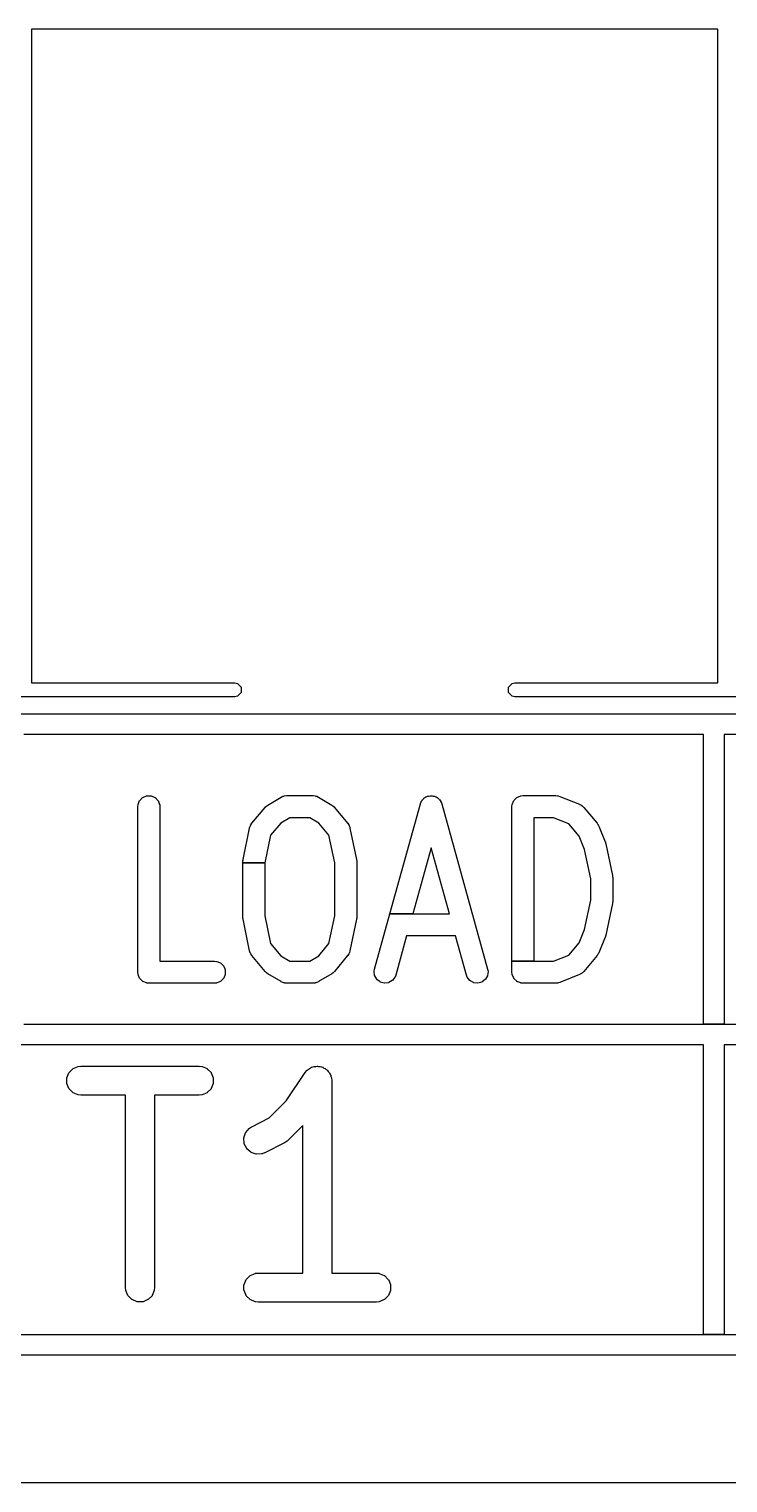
# Model space of a CAD drawing. Header units: millimetres. Extents: x 0 to 98, y 0 to 67.8.
# Drawn here: x 6.69 to 11.76, y 0 to 10.54 of the extents above; entities that cross this region are included whole.
import ezdxf

# ---------------------------------------------------------------- set-up
doc = ezdxf.new("R2010")
doc.units = ezdxf.units.MM
doc.layers.add('Edge.Cuts', color=254, linetype='CONTINUOUS', true_color=0xd0d2cd)

msp = doc.modelspace()

# ---------------------------------------------------------------- linework, layer by layer
at = {"layer": 'Edge.Cuts', "linetype": 'CONTINUOUS'}
for p, q in [((11.69, 10.54), (6.71, 10.54)), ((6.71, 10.54), (6.71, 5.8)), ((11.69, 5.8), (11.69, 10.54)), ((6.71, 5.8), (8.184, 5.8)), ((8.184, 5.8), (8.203134, 5.796194)), ((10.196866, 5.796194), (10.216, 5.8)), ((10.216, 5.8), (11.69, 5.8)), ((8.184, 5.7), (5.136, 5.7)), ((8.203134, 5.703806), (8.184, 5.7)), ((8.203134, 5.796194), (8.230194, 5.769134)), ((8.230194, 5.730866), (8.203134, 5.703806)), ((8.230194, 5.769134), (8.230194, 5.730866)), ((10.169806, 5.769134), (10.196866, 5.796194)), ((10.169806, 5.730866), (10.169806, 5.769134)), ((10.196866, 5.703806), (10.169806, 5.730866)), ((10.216, 5.7), (10.196866, 5.703806)), ((13.264, 5.7), (10.216, 5.7)), ((1.5, 5.575), (21.82, 5.575)), ((11.585, 5.425), (6.655, 5.425)), ((11.585, 3.325), (11.585, 5.425)), ((16.665, 5.425), (11.735, 5.425)), ((11.735, 5.425), (11.735, 3.325)), ((7.495056, 4.947862), (7.515748, 4.968554)), ((7.515748, 4.968554), (7.517371, 4.969637)), ((7.517371, 4.969637), (7.544407, 4.980836)), ((7.544407, 4.980836), (7.54632, 4.981217)), ((7.54632, 4.981217), (7.575584, 4.981217)), ((7.575584, 4.981217), (7.577497, 4.980836)), ((7.577497, 4.980836), (7.604533, 4.969637)), ((7.604533, 4.969637), (7.606156, 4.968554)), ((7.606156, 4.968554), (7.626848, 4.947862)), ((8.424555, 4.914114), (8.519793, 4.971257)), ((8.519793, 4.971257), (8.520225, 4.971489)), ((8.520225, 4.971489), (8.533513, 4.977782)), ((8.533513, 4.977782), (8.534917, 4.978209)), ((8.534917, 4.978209), (8.539824, 4.97894)), ((8.539824, 4.97894), (8.544407, 4.980837)), ((8.544407, 4.980837), (8.54583, 4.981193)), ((8.54583, 4.981193), (8.560462, 4.982634)), ((8.560462, 4.982634), (8.560952, 4.982658)), ((8.560952, 4.982658), (8.751428, 4.982658)), ((8.751428, 4.982658), (8.751918, 4.982634)), ((8.751918, 4.982634), (8.76655, 4.981193)), ((8.76655, 4.981193), (8.767973, 4.980837)), ((8.767973, 4.980837), (8.772561, 4.978937)), ((8.772561, 4.978937), (8.777463, 4.978207)), ((8.777463, 4.978207), (8.778867, 4.977781)), ((8.778867, 4.977781), (8.792155, 4.971489)), ((8.792155, 4.971489), (8.792587, 4.971257)), ((8.792587, 4.971257), (8.887826, 4.914114)), ((9.543067, 4.946425), (9.54738, 4.954052)), ((9.54738, 4.954052), (9.548653, 4.95553)), ((9.548653, 4.95553), (9.552606, 4.958623)), ((9.552606, 4.958623), (9.555699, 4.962576)), ((9.555699, 4.962576), (9.557177, 4.963849)), ((9.557177, 4.963849), (9.564804, 4.968162)), ((9.564804, 4.968162), (9.571705, 4.973556)), ((9.571705, 4.973556), (9.573446, 4.974434)), ((9.573446, 4.974434), (9.578281, 4.975778)), ((9.578281, 4.975778), (9.582653, 4.978248)), ((9.582653, 4.978248), (9.584505, 4.978858)), ((9.584505, 4.978858), (9.593199, 4.979923)), ((9.593199, 4.979923), (9.601644, 4.982268)), ((9.601644, 4.982268), (9.603589, 4.982413)), ((9.603589, 4.982413), (9.608571, 4.981804)), ((9.608571, 4.981804), (9.613553, 4.982413)), ((9.613553, 4.982413), (9.615498, 4.982268)), ((9.615498, 4.982268), (9.623941, 4.979923)), ((9.623941, 4.979923), (9.632637, 4.978858)), ((9.632637, 4.978858), (9.634489, 4.978248)), ((9.634489, 4.978248), (9.638859, 4.975778)), ((9.638859, 4.975778), (9.643696, 4.974434)), ((9.643696, 4.974434), (9.645437, 4.973556)), ((9.645437, 4.973556), (9.652338, 4.96816)), ((9.652338, 4.96816), (9.659964, 4.963849)), ((9.659964, 4.963849), (9.661443, 4.962576)), ((9.661443, 4.962576), (9.664534, 4.958623)), ((9.664534, 4.958623), (9.668489, 4.95553)), ((9.668489, 4.95553), (9.669762, 4.954051)), ((9.669762, 4.954051), (9.674071, 4.946427)), ((10.209342, 4.947862), (10.230034, 4.968554)), ((10.230034, 4.968554), (10.231657, 4.969637)), ((10.231657, 4.969637), (10.258693, 4.980836)), ((10.258693, 4.980836), (10.260116, 4.981193)), ((10.260116, 4.981193), (10.274748, 4.982634)), ((10.274748, 4.982634), (10.275238, 4.982658)), ((10.275238, 4.982658), (10.513333, 4.982658)), ((10.513333, 4.982658), (10.513823, 4.982634)), ((10.513823, 4.982634), (10.526515, 4.981385)), ((10.526515, 4.981385), (10.527008, 4.98139)), ((10.527008, 4.98139), (10.52845, 4.981194)), ((10.52845, 4.981194), (10.528455, 4.981193)), ((10.528455, 4.981193), (10.528456, 4.981193)), ((10.528456, 4.981193), (10.528461, 4.981192)), ((10.528461, 4.981192), (10.528473, 4.981189)), ((10.528473, 4.981189), (10.529875, 4.980838)), ((10.529875, 4.980838), (10.530327, 4.980651)), ((10.530327, 4.980651), (10.54258, 4.977096)), ((10.54258, 4.977096), (10.543044, 4.976936)), ((10.543044, 4.976936), (10.685902, 4.919793)), ((7.480952, 4.902658), (7.480976, 4.903148)), ((7.480952, 3.702658), (7.480952, 4.902658)), ((7.480976, 4.903148), (7.482417, 4.91778)), ((7.482417, 4.91778), (7.482774, 4.919203)), ((7.482774, 4.919203), (7.493973, 4.946239)), ((7.493973, 4.946239), (7.495056, 4.947862)), ((7.626848, 4.947862), (7.627931, 4.946239)), ((7.627931, 4.946239), (7.63913, 4.919203)), ((7.63913, 4.919203), (7.639487, 4.91778)), ((7.639487, 4.91778), (7.640928, 4.903148)), ((7.640928, 4.903148), (7.640952, 4.902658)), ((7.640952, 4.902658), (7.640952, 3.782658)), ((8.309018, 4.782444), (8.404256, 4.89673)), ((8.404256, 4.89673), (8.404588, 4.897091)), ((8.404588, 4.897091), (8.410389, 4.902806)), ((8.410389, 4.902806), (8.411304, 4.90404)), ((8.411304, 4.90404), (8.412339, 4.905077)), ((8.412339, 4.905077), (8.413789, 4.906155)), ((8.413789, 4.906155), (8.415065, 4.90741)), ((8.415065, 4.90741), (8.416247, 4.908274)), ((8.416247, 4.908274), (8.417609, 4.90899)), ((8.417609, 4.90899), (8.424147, 4.913842)), ((8.424147, 4.913842), (8.424555, 4.914114)), ((8.887826, 4.914114), (8.888234, 4.913842)), ((8.888234, 4.913842), (8.89477, 4.908989)), ((8.89477, 4.908989), (8.896133, 4.908274)), ((8.896133, 4.908274), (8.897318, 4.907409)), ((8.897318, 4.907409), (8.898599, 4.906147)), ((8.898599, 4.906147), (8.90004, 4.905077)), ((8.90004, 4.905077), (8.901076, 4.90404)), ((8.901076, 4.90404), (8.901988, 4.902809)), ((8.901988, 4.902809), (8.907792, 4.897091)), ((8.907792, 4.897091), (8.908124, 4.89673)), ((8.908124, 4.89673), (9.003362, 4.782444)), ((9.309669, 4.125515), (9.531489, 4.924069)), ((9.531489, 4.924069), (9.531644, 4.924534)), ((9.531644, 4.924534), (9.532315, 4.92627)), ((9.532315, 4.92627), (9.532371, 4.926725)), ((9.532371, 4.926725), (9.532981, 4.928576)), ((9.532981, 4.928576), (9.533697, 4.929845)), ((9.533697, 4.929845), (9.536949, 4.938248)), ((9.536949, 4.938248), (9.537673, 4.939524)), ((9.537673, 4.939524), (9.543067, 4.946425)), ((9.674071, 4.946427), (9.679469, 4.939524)), ((9.679469, 4.939524), (9.680193, 4.938248)), ((9.680193, 4.938248), (9.683442, 4.929847)), ((9.683442, 4.929847), (9.68416, 4.928578)), ((9.68416, 4.928578), (9.684771, 4.92672)), ((9.684771, 4.92672), (9.684825, 4.926274)), ((9.684825, 4.926274), (9.685498, 4.924536)), ((9.685498, 4.924536), (9.685653, 4.924069)), ((9.685653, 4.924069), (10.018986, 3.724069)), ((10.195238, 4.902658), (10.195262, 4.903148)), ((10.195238, 3.782658), (10.195238, 4.902658)), ((10.195262, 4.903148), (10.196703, 4.91778)), ((10.196703, 4.91778), (10.19706, 4.919203)), ((10.19706, 4.919203), (10.208259, 4.946239)), ((10.208259, 4.946239), (10.209342, 4.947862)), ((10.685902, 4.919793), (10.686348, 4.919589)), ((10.686348, 4.919589), (10.699398, 4.912816)), ((10.699398, 4.912816), (10.700587, 4.911956)), ((10.700587, 4.911956), (10.702849, 4.909748)), ((10.702849, 4.909748), (10.705657, 4.908274)), ((10.705657, 4.908274), (10.706842, 4.907409)), ((10.706842, 4.907409), (10.717316, 4.897091)), ((10.717316, 4.897091), (10.717648, 4.89673)), ((10.717648, 4.89673), (10.812886, 4.782444)), ((8.244538, 4.518975), (8.292158, 4.747546)), ((8.292158, 4.747546), (8.292282, 4.748021)), ((8.292282, 4.748021), (8.296677, 4.762051)), ((8.296677, 4.762051), (8.297315, 4.76337)), ((8.297315, 4.76337), (8.298957, 4.765782)), ((8.298957, 4.765782), (8.299826, 4.768568)), ((8.299826, 4.768568), (8.300463, 4.769889)), ((8.300463, 4.769889), (8.308723, 4.782052)), ((8.308723, 4.782052), (8.309018, 4.782444)), ((8.518496, 4.783891), (8.44472, 4.69536)), ((8.583111, 4.822658), (8.518496, 4.783891)), ((8.72927, 4.822658), (8.583111, 4.822658)), ((8.793882, 4.783892), (8.72927, 4.822658)), ((8.867658, 4.69536), (8.793882, 4.783892)), ((9.003362, 4.782444), (9.003657, 4.782052)), ((9.003657, 4.782052), (9.011917, 4.769888)), ((9.011917, 4.769888), (9.012555, 4.768566)), ((9.012555, 4.768566), (9.013422, 4.765782)), ((9.013422, 4.765782), (9.015065, 4.763371)), ((9.015065, 4.763371), (9.015704, 4.762051)), ((9.015704, 4.762051), (9.020099, 4.748021)), ((9.020099, 4.748021), (9.020223, 4.747546)), ((9.020223, 4.747546), (9.067842, 4.518974)), ((10.497927, 4.822658), (10.355238, 4.822658)), ((10.355238, 4.822658), (10.355238, 3.782658)), ((10.607686, 4.778754), (10.497927, 4.822658)), ((10.682232, 4.6893), (10.607686, 4.778754)), ((10.812886, 4.782444), (10.813182, 4.782052)), ((10.813182, 4.782052), (10.816226, 4.777569)), ((10.816226, 4.777569), (10.817229, 4.77657)), ((10.817229, 4.77657), (10.818106, 4.775393)), ((10.818106, 4.775393), (10.819632, 4.772552)), ((10.819632, 4.772552), (10.821441, 4.769888)), ((10.821441, 4.769888), (10.822079, 4.768566)), ((10.822079, 4.768566), (10.8225, 4.767213)), ((10.8225, 4.767213), (10.825064, 4.762441)), ((10.825064, 4.762441), (10.825274, 4.761998)), ((10.825274, 4.761998), (10.872893, 4.647712)), ((8.44472, 4.69536), (8.402857, 4.494411)), ((8.909523, 4.494415), (8.867658, 4.69536)), ((10.722276, 4.593193), (10.682232, 4.6893)), ((10.872893, 4.647712), (10.87306, 4.64725)), ((10.87306, 4.64725), (10.875107, 4.640551)), ((10.875107, 4.640551), (10.877242, 4.633735)), ((9.608571, 4.603753), (9.475728, 4.125515)), ((9.741414, 4.125515), (9.608571, 4.603753)), ((10.766666, 4.380129), (10.722276, 4.593193)), ((10.877242, 4.633735), (10.877366, 4.63326)), ((10.877366, 4.63326), (10.924985, 4.404688)), ((8.242857, 4.502658), (8.24288, 4.503137)), ((8.242857, 4.494411), (8.242857, 4.502658)), ((8.242857, 4.102658), (8.242857, 4.494411)), ((8.242857, 4.494411), (8.402857, 4.494411)), ((8.402857, 4.494411), (8.242857, 4.494411)), ((8.24288, 4.503137), (8.242906, 4.503412)), ((8.242889, 4.50387), (8.243636, 4.510822)), ((8.242906, 4.503412), (8.242889, 4.50387)), ((8.243636, 4.510822), (8.244322, 4.517781)), ((8.244322, 4.517781), (8.244433, 4.518229)), ((8.244433, 4.518229), (8.244463, 4.518498)), ((8.244463, 4.518498), (8.244538, 4.518975)), ((8.402857, 4.494411), (8.402857, 4.110907)), ((8.909523, 4.110903), (8.909523, 4.494415)), ((9.067842, 4.518974), (9.067918, 4.518488)), ((9.067918, 4.518488), (9.067946, 4.518228)), ((9.067946, 4.518228), (9.068058, 4.517779)), ((9.068058, 4.517779), (9.068738, 4.510862)), ((9.068738, 4.510862), (9.069491, 4.503872)), ((9.069491, 4.503872), (9.069472, 4.503416)), ((9.069472, 4.503416), (9.069499, 4.503148)), ((9.069499, 4.503148), (9.069523, 4.502658)), ((9.069523, 4.502658), (9.069523, 4.102658)), ((10.766666, 4.225188), (10.766666, 4.380129)), ((10.924985, 4.404688), (10.925061, 4.404202)), ((10.925061, 4.404202), (10.925089, 4.403942)), ((10.925089, 4.403942), (10.925201, 4.403493)), ((10.925201, 4.403493), (10.925881, 4.396576)), ((10.925881, 4.396576), (10.926634, 4.389586)), ((10.926634, 4.389586), (10.926615, 4.38913)), ((10.926615, 4.38913), (10.926642, 4.388862)), ((10.926642, 4.388862), (10.926666, 4.388372)), ((10.926666, 4.388372), (10.926666, 4.216943)), ((10.722276, 4.012124), (10.766666, 4.225188)), ((10.926642, 4.216452), (10.926615, 4.216188)), ((10.926615, 4.216188), (10.926634, 4.215729)), ((10.926666, 4.216943), (10.926642, 4.216452)), ((8.402857, 4.110907), (8.44472, 3.909957)), ((8.867658, 3.909957), (8.909523, 4.110903)), ((9.198156, 3.724069), (9.309669, 4.125515)), ((9.309669, 4.125515), (9.475728, 4.125515)), ((9.475728, 4.125515), (9.309669, 4.125515)), ((9.475728, 4.125515), (9.741414, 4.125515)), ((10.924985, 4.200627), (10.877366, 3.972055)), ((10.925062, 4.201114), (10.924985, 4.200627)), ((10.92509, 4.201384), (10.925062, 4.201114)), ((10.925201, 4.201822), (10.92509, 4.201384)), ((10.925881, 4.20874), (10.925201, 4.201822)), ((10.926634, 4.215729), (10.925881, 4.20874)), ((8.24288, 4.102178), (8.242857, 4.102658)), ((8.242906, 4.101906), (8.24288, 4.102178)), ((8.242889, 4.101445), (8.242906, 4.101906)), ((8.243636, 4.094497), (8.242889, 4.101445)), ((8.243636, 4.094496), (8.243636, 4.094497)), ((8.244322, 4.087536), (8.243636, 4.094496)), ((8.244431, 4.087096), (8.244322, 4.087536)), ((8.244462, 4.08682), (8.244431, 4.087096)), ((8.244538, 4.086341), (8.244462, 4.08682)), ((8.292158, 3.857769), (8.244538, 4.086341)), ((9.067842, 4.086342), (9.020223, 3.857769)), ((9.067919, 4.086829), (9.067842, 4.086342)), ((9.067947, 4.087099), (9.067919, 4.086829)), ((9.068058, 4.087537), (9.067947, 4.087099)), ((9.068738, 4.094455), (9.068058, 4.087537)), ((9.069491, 4.101444), (9.068738, 4.094455)), ((9.069499, 4.102167), (9.069472, 4.101903)), ((9.069472, 4.101903), (9.069491, 4.101444)), ((9.069523, 4.102658), (9.069499, 4.102167)), ((10.682231, 3.916017), (10.722276, 4.012124)), ((8.44472, 3.909957), (8.518496, 3.821426)), ((8.793882, 3.821427), (8.867658, 3.909957)), ((9.431283, 3.965515), (9.35232, 3.681247)), ((9.785859, 3.965515), (9.431283, 3.965515)), ((9.864822, 3.681247), (9.785859, 3.965515)), ((10.607687, 3.826563), (10.682231, 3.916017)), ((10.872893, 3.957603), (10.825274, 3.843317)), ((10.87306, 3.958065), (10.872893, 3.957603)), ((10.875107, 3.964765), (10.87306, 3.958065)), ((10.877242, 3.97158), (10.875106, 3.964766)), ((10.875106, 3.964766), (10.875107, 3.964765)), ((10.877366, 3.972055), (10.877242, 3.97158)), ((8.292282, 3.857295), (8.292158, 3.857769)), ((8.296676, 3.843265), (8.292282, 3.857295)), ((8.297315, 3.841944), (8.296676, 3.843265)), ((8.298957, 3.839533), (8.297315, 3.841944)), ((8.299826, 3.836747), (8.298957, 3.839533)), ((8.300463, 3.835426), (8.299826, 3.836747)), ((8.308723, 3.823263), (8.300463, 3.835426)), ((8.309018, 3.822871), (8.308723, 3.823263)), ((8.404256, 3.708585), (8.309018, 3.822871)), ((8.518496, 3.821426), (8.583109, 3.782658)), ((8.72927, 3.782658), (8.793882, 3.821427)), ((9.003362, 3.822871), (8.908124, 3.708585)), ((9.003657, 3.823263), (9.003362, 3.822871)), ((9.011917, 3.835427), (9.003657, 3.823263)), ((9.012555, 3.836749), (9.011917, 3.835427)), ((9.013421, 3.839533), (9.012555, 3.836749)), ((9.015065, 3.841943), (9.013421, 3.839533)), ((9.015704, 3.843264), (9.015065, 3.841943)), ((9.020099, 3.857294), (9.015704, 3.843264)), ((9.020223, 3.857769), (9.020099, 3.857294)), ((10.497927, 3.782658), (10.607687, 3.826563)), ((10.812886, 3.822871), (10.717648, 3.708585)), ((10.813182, 3.823264), (10.812886, 3.822871)), ((10.816223, 3.827746), (10.813182, 3.823264)), ((10.817227, 3.828743), (10.816223, 3.827746)), ((10.818106, 3.829922), (10.817227, 3.828743)), ((10.819629, 3.83276), (10.818106, 3.829922)), ((10.821441, 3.835426), (10.819629, 3.83276)), ((10.822079, 3.83675), (10.821441, 3.835426)), ((10.8225, 3.838105), (10.822079, 3.83675)), ((10.825063, 3.842873), (10.8225, 3.838105)), ((10.825274, 3.843317), (10.825063, 3.842873)), ((7.480976, 3.702168), (7.480952, 3.702658)), ((7.482417, 3.687536), (7.480976, 3.702168)), ((7.640952, 3.782658), (8.037142, 3.782658)), ((8.037142, 3.782658), (8.037632, 3.782634)), ((8.037632, 3.782634), (8.052264, 3.781193)), ((8.052264, 3.781193), (8.053687, 3.780836)), ((8.053687, 3.780836), (8.080723, 3.769637)), ((8.080723, 3.769637), (8.082346, 3.768554)), ((8.082346, 3.768554), (8.103038, 3.747862)), ((8.103038, 3.747862), (8.104121, 3.746239)), ((8.104121, 3.746239), (8.11532, 3.719203)), ((8.11532, 3.719203), (8.115701, 3.71729)), ((8.115701, 3.71729), (8.115701, 3.688026)), ((8.404588, 3.708224), (8.404256, 3.708585)), ((8.410389, 3.70251), (8.404588, 3.708224)), ((8.411305, 3.701274), (8.410389, 3.70251)), ((8.412342, 3.700236), (8.411305, 3.701274)), ((8.413784, 3.699166), (8.412342, 3.700236)), ((8.415063, 3.697906), (8.413784, 3.699166)), ((8.416248, 3.697041), (8.415063, 3.697906)), ((8.417606, 3.696328), (8.416248, 3.697041)), ((8.424147, 3.691473), (8.417606, 3.696328)), ((8.424555, 3.691201), (8.424147, 3.691473)), ((8.519793, 3.634059), (8.424555, 3.691201)), ((8.583109, 3.782658), (8.72927, 3.782658)), ((8.887825, 3.691201), (8.792587, 3.634059)), ((8.888234, 3.691474), (8.887825, 3.691201)), ((8.894765, 3.696325), (8.888234, 3.691474)), ((8.89613, 3.697039), (8.894765, 3.696325)), ((8.89732, 3.697908), (8.89613, 3.697039)), ((8.898599, 3.699171), (8.89732, 3.697908)), ((8.900036, 3.700235), (8.898599, 3.699171)), ((8.901077, 3.701276), (8.900036, 3.700235)), ((8.901993, 3.702515), (8.901077, 3.701276)), ((8.907791, 3.708224), (8.901993, 3.702515)), ((8.908124, 3.708585), (8.907791, 3.708224)), ((9.195483, 3.70764), (9.19552, 3.709107)), ((9.199038, 3.678593), (9.195483, 3.70764)), ((9.19552, 3.709107), (9.198048, 3.723591)), ((9.198048, 3.723591), (9.198156, 3.724069)), ((10.021659, 3.70764), (10.018104, 3.678593)), ((10.018986, 3.724069), (10.019094, 3.723591)), ((10.019094, 3.723591), (10.021622, 3.709107)), ((10.021622, 3.709107), (10.021659, 3.70764)), ((10.195238, 3.702658), (10.195238, 3.782658)), ((10.195238, 3.782658), (10.355238, 3.782658)), ((10.355238, 3.782658), (10.195238, 3.782658)), ((10.195262, 3.702168), (10.195238, 3.702658)), ((10.196703, 3.687536), (10.195262, 3.702168)), ((10.355238, 3.782658), (10.497927, 3.782658)), ((10.699397, 3.692498), (10.686347, 3.685726)), ((10.700587, 3.693358), (10.699397, 3.692498)), ((10.702851, 3.695569), (10.700587, 3.693358)), ((10.705656, 3.69704), (10.702851, 3.695569)), ((10.706842, 3.697906), (10.705656, 3.69704)), ((10.717316, 3.708224), (10.706842, 3.697906)), ((10.717648, 3.708585), (10.717316, 3.708224)), ((7.482774, 3.686113), (7.482417, 3.687536)), ((7.493973, 3.659077), (7.482774, 3.686113)), ((7.495056, 3.657454), (7.493973, 3.659077)), ((7.515748, 3.636762), (7.495056, 3.657454)), ((7.517371, 3.635679), (7.515748, 3.636762)), ((7.544407, 3.62448), (7.517371, 3.635679)), ((7.54583, 3.624123), (7.544407, 3.62448)), ((7.560462, 3.622682), (7.54583, 3.624123)), ((7.560952, 3.622658), (7.560462, 3.622682)), ((8.037142, 3.622658), (7.560952, 3.622658)), ((8.037632, 3.622682), (8.037142, 3.622658)), ((8.052264, 3.624123), (8.037632, 3.622682)), ((8.053687, 3.62448), (8.052264, 3.624123)), ((8.080723, 3.635679), (8.053687, 3.62448)), ((8.082346, 3.636762), (8.080723, 3.635679)), ((8.103038, 3.657454), (8.082346, 3.636762)), ((8.104121, 3.659077), (8.103038, 3.657454)), ((8.11532, 3.686113), (8.104121, 3.659077)), ((8.115701, 3.688026), (8.11532, 3.686113)), ((8.520225, 3.633827), (8.519793, 3.634059)), ((8.533513, 3.627535), (8.520225, 3.633827)), ((8.534917, 3.627108), (8.533513, 3.627535)), ((8.539823, 3.626379), (8.534917, 3.627108)), ((8.544406, 3.62448), (8.539823, 3.626379)), ((8.54583, 3.624123), (8.544406, 3.62448)), ((8.560462, 3.622682), (8.54583, 3.624123)), ((8.560952, 3.622658), (8.560462, 3.622682)), ((8.751428, 3.622658), (8.560952, 3.622658)), ((8.751918, 3.622682), (8.751428, 3.622658)), ((8.76655, 3.624123), (8.751918, 3.622682)), ((8.767974, 3.62448), (8.76655, 3.624123)), ((8.772552, 3.626378), (8.767974, 3.62448)), ((8.777462, 3.627107), (8.772552, 3.626378)), ((8.778867, 3.627534), (8.777462, 3.627107)), ((8.792155, 3.633827), (8.778867, 3.627534)), ((8.792587, 3.634059), (8.792155, 3.633827)), ((9.199648, 3.67674), (9.199038, 3.678593)), ((9.214047, 3.651265), (9.199648, 3.67674)), ((9.21532, 3.649786), (9.214047, 3.651265)), ((9.238372, 3.63176), (9.21532, 3.649786)), ((9.240114, 3.630881), (9.238372, 3.63176)), ((9.268311, 3.623048), (9.240114, 3.630881)), ((9.270256, 3.622903), (9.268311, 3.623048)), ((9.299303, 3.626458), (9.270256, 3.622903)), ((9.301156, 3.627068), (9.299303, 3.626458)), ((9.326631, 3.641467), (9.301156, 3.627068)), ((9.32811, 3.64274), (9.326631, 3.641467)), ((9.346136, 3.665792), (9.32811, 3.64274)), ((9.34686, 3.667068), (9.346136, 3.665792)), ((9.352165, 3.680781), (9.34686, 3.667068)), ((9.35232, 3.681247), (9.352165, 3.680781)), ((9.864977, 3.680781), (9.864822, 3.681247)), ((9.870282, 3.667068), (9.864977, 3.680781)), ((9.871006, 3.665792), (9.870282, 3.667068)), ((9.889032, 3.64274), (9.871006, 3.665792)), ((9.890511, 3.641467), (9.889032, 3.64274)), ((9.915986, 3.627068), (9.890511, 3.641467)), ((9.917839, 3.626458), (9.915986, 3.627068)), ((9.946886, 3.622903), (9.917839, 3.626458)), ((9.948831, 3.623048), (9.946886, 3.622903)), ((9.977028, 3.630881), (9.948831, 3.623048)), ((9.97877, 3.63176), (9.977028, 3.630881)), ((10.001822, 3.649786), (9.97877, 3.63176)), ((10.003095, 3.651265), (10.001822, 3.649786)), ((10.017494, 3.67674), (10.003095, 3.651265)), ((10.018104, 3.678593), (10.017494, 3.67674)), ((10.19706, 3.686113), (10.196703, 3.687536)), ((10.208259, 3.659077), (10.19706, 3.686113)), ((10.209342, 3.657454), (10.208259, 3.659077)), ((10.230034, 3.636762), (10.209342, 3.657454)), ((10.231657, 3.635679), (10.230034, 3.636762)), ((10.258693, 3.62448), (10.231657, 3.635679)), ((10.260116, 3.624123), (10.258693, 3.62448)), ((10.274748, 3.622682), (10.260116, 3.624123)), ((10.275238, 3.622658), (10.274748, 3.622682)), ((10.513333, 3.622658), (10.275238, 3.622658)), ((10.513823, 3.622682), (10.513333, 3.622658)), ((10.526511, 3.623933), (10.513823, 3.622682)), ((10.527001, 3.623926), (10.526511, 3.623933)), ((10.528436, 3.624122), (10.527001, 3.623926)), ((10.528453, 3.624123), (10.528436, 3.624122)), ((10.528458, 3.624125), (10.528453, 3.624123)), ((10.528463, 3.624125), (10.528458, 3.624125)), ((10.528475, 3.624129), (10.528463, 3.624125)), ((10.529882, 3.624481), (10.528475, 3.624129)), ((10.530331, 3.624668), (10.529882, 3.624481)), ((10.54258, 3.62822), (10.530331, 3.624668)), ((10.543044, 3.62838), (10.54258, 3.62822)), ((10.685901, 3.685522), (10.543044, 3.62838)), ((10.686347, 3.685726), (10.685901, 3.685522)), ((6.655, 3.325), (11.585, 3.325)), ((11.585, 3.325), (11.735, 3.325)), ((11.735, 3.325), (11.585, 3.325)), ((11.735, 3.325), (16.665, 3.325)), ((11.585, 3.175), (1.575, 3.175)), ((11.585, 1.075), (11.585, 3.175)), ((21.745, 3.175), (11.735, 3.175)), ((11.735, 3.175), (11.735, 1.075)), ((6.965874, 2.937894), (6.980806, 2.973942)), ((6.980806, 2.973942), (6.981889, 2.975565)), ((6.981889, 2.975565), (7.009479, 3.003155)), ((7.009479, 3.003155), (7.011102, 3.004238)), ((7.011102, 3.004238), (7.04715, 3.01917)), ((7.04715, 3.01917), (7.048573, 3.019527)), ((7.048573, 3.019527), (7.068082, 3.021448)), ((7.068082, 3.021448), (7.068572, 3.021472)), ((7.068572, 3.021472), (7.925715, 3.021472)), ((7.925715, 3.021472), (7.926205, 3.021448)), ((7.926205, 3.021448), (7.945714, 3.019527)), ((7.945714, 3.019527), (7.947137, 3.01917)), ((7.947137, 3.01917), (7.983185, 3.004238)), ((7.983185, 3.004238), (7.984808, 3.003155)), ((7.984808, 3.003155), (8.012398, 2.975565)), ((8.012398, 2.975565), (8.013481, 2.973942)), ((8.013481, 2.973942), (8.028413, 2.937894)), ((8.558403, 2.769084), (8.695492, 2.974716)), ((8.695492, 2.974716), (8.695748, 2.975065)), ((8.695748, 2.975065), (8.695792, 2.97512)), ((8.695792, 2.97512), (8.695839, 2.975082)), ((8.695839, 2.975082), (8.695948, 2.975244)), ((8.695915, 2.975271), (8.708204, 2.990277)), ((8.695948, 2.975244), (8.695915, 2.975271)), ((8.708204, 2.990277), (8.70929, 2.991263)), ((8.70929, 2.991263), (8.717109, 2.996501)), ((8.717109, 2.996501), (8.723765, 3.003155)), ((8.723765, 3.003155), (8.725386, 3.004238)), ((8.725386, 3.004238), (8.733977, 3.007798)), ((8.733977, 3.007798), (8.74171, 3.012975)), ((8.74171, 3.012975), (8.743511, 3.013723)), ((8.743511, 3.013723), (8.752736, 3.015569)), ((8.752736, 3.015569), (8.761435, 3.019171)), ((8.761435, 3.019171), (8.763348, 3.019551)), ((8.763348, 3.019551), (8.772652, 3.019551)), ((8.772652, 3.019551), (8.781772, 3.021375)), ((8.781772, 3.021375), (8.783723, 3.021377)), ((8.783723, 3.021377), (8.792955, 3.019551)), ((8.792955, 3.019551), (8.802366, 3.019551)), ((8.802366, 3.019551), (8.804279, 3.01917)), ((8.804279, 3.01917), (8.812868, 3.015613)), ((8.812868, 3.015613), (8.821999, 3.013806)), ((8.821999, 3.013806), (8.823803, 3.013061)), ((8.823803, 3.013061), (8.831636, 3.007839)), ((8.831636, 3.007839), (8.840328, 3.004238)), ((8.840328, 3.004238), (8.84195, 3.003155)), ((8.84195, 3.003155), (8.848527, 2.996578)), ((8.848527, 2.996578), (8.856268, 2.991417)), ((8.856268, 2.991417), (8.857648, 2.990039)), ((8.857648, 2.990039), (8.862882, 2.982223)), ((8.862882, 2.982223), (8.86954, 2.975565)), ((8.86954, 2.975565), (8.870623, 2.973942)), ((8.870623, 2.973942), (8.874182, 2.965349)), ((8.874182, 2.965349), (8.879359, 2.957619)), ((8.879359, 2.957619), (8.880108, 2.955817)), ((8.880108, 2.955817), (8.881952, 2.946591)), ((6.965493, 2.935981), (6.965874, 2.937894)), ((6.965493, 2.896963), (6.965493, 2.935981)), ((6.965874, 2.89505), (6.965493, 2.896963)), ((6.980806, 2.859002), (6.965874, 2.89505)), ((6.981889, 2.857379), (6.980806, 2.859002)), ((7.009479, 2.829789), (6.981889, 2.857379)), ((8.012398, 2.857379), (7.984808, 2.829789)), ((8.013481, 2.859002), (8.012398, 2.857379)), ((8.028413, 2.89505), (8.013481, 2.859002)), ((8.028413, 2.937894), (8.028794, 2.935981)), ((8.028794, 2.896963), (8.028413, 2.89505)), ((8.028794, 2.935981), (8.028794, 2.896963)), ((8.881952, 2.946591), (8.885555, 2.937895)), ((8.885555, 2.937895), (8.885912, 2.936471)), ((8.885912, 2.936471), (8.887812, 2.917169)), ((8.887812, 2.917169), (8.887754, 2.917164)), ((8.887754, 2.917164), (8.887754, 2.917027)), ((8.887754, 2.917027), (8.887826, 2.917034)), ((8.887826, 2.917034), (8.887833, 2.916963)), ((8.887833, 2.916963), (8.887857, 2.916472)), ((8.887857, 2.916472), (8.887857, 1.521472)), ((7.011102, 2.828706), (7.009479, 2.829789)), ((7.04715, 2.813774), (7.011102, 2.828706)), ((7.048573, 2.813417), (7.04715, 2.813774)), ((7.068082, 2.811496), (7.048573, 2.813417)), ((7.068572, 2.811472), (7.068082, 2.811496)), ((7.392143, 2.811472), (7.068572, 2.811472)), ((7.392143, 1.416472), (7.392143, 2.811472)), ((7.925715, 2.811472), (7.602143, 2.811472)), ((7.602143, 2.811472), (7.602143, 1.416472)), ((7.926205, 2.811496), (7.925715, 2.811472)), ((7.945714, 2.813417), (7.926205, 2.811496)), ((7.947137, 2.813774), (7.945714, 2.813417)), ((7.983185, 2.828706), (7.947137, 2.813774)), ((7.984808, 2.829789), (7.983185, 2.828706)), ((8.434942, 2.645623), (8.558403, 2.769084)), ((8.307328, 2.581815), (8.434942, 2.645623)), ((8.250328, 2.501988), (8.262667, 2.539004)), ((8.262667, 2.539004), (8.263633, 2.540699)), ((8.263633, 2.540699), (8.289197, 2.570176)), ((8.289197, 2.570176), (8.29031, 2.571131)), ((8.29031, 2.571131), (8.3069, 2.581574)), ((8.3069, 2.581574), (8.307328, 2.581815)), ((8.677857, 2.59155), (8.57139, 2.485082)), ((8.677857, 1.521472), (8.677857, 2.59155)), ((8.250084, 2.500053), (8.250328, 2.501988)), ((8.25285, 2.461133), (8.250084, 2.500053)), ((8.253365, 2.459251), (8.25285, 2.461133)), ((8.270814, 2.424352), (8.253365, 2.459251)), ((8.27201, 2.422811), (8.270814, 2.424352)), ((8.5441, 2.465414), (8.401244, 2.393985)), ((8.544528, 2.465655), (8.5441, 2.465414)), ((8.552565, 2.470715), (8.544528, 2.465655)), ((8.554612, 2.471562), (8.552565, 2.470715)), ((8.555873, 2.472318), (8.554612, 2.471562)), ((8.55837, 2.474369), (8.555873, 2.472318)), ((8.561118, 2.476097), (8.55837, 2.474369)), ((8.562233, 2.477054), (8.561118, 2.476097)), ((8.563686, 2.478731), (8.562233, 2.477054)), ((8.571026, 2.484753), (8.563686, 2.478731)), ((8.57139, 2.485082), (8.571026, 2.484753)), ((8.301487, 2.397247), (8.27201, 2.422811)), ((8.303182, 2.396281), (8.301487, 2.397247)), ((8.340198, 2.383942), (8.303182, 2.396281)), ((8.342133, 2.383698), (8.340198, 2.383942)), ((8.381053, 2.386464), (8.342133, 2.383698)), ((8.382486, 2.386781), (8.381053, 2.386464)), ((8.400795, 2.393787), (8.382486, 2.386781)), ((8.401244, 2.393985), (8.400795, 2.393787)), ((8.267603, 1.475565), (8.295193, 1.503155)), ((8.295193, 1.503155), (8.296816, 1.504238)), ((8.296816, 1.504238), (8.332864, 1.51917)), ((8.332864, 1.51917), (8.334287, 1.519527)), ((8.334287, 1.519527), (8.353796, 1.521448)), ((8.353796, 1.521448), (8.354286, 1.521472)), ((8.354286, 1.521472), (8.677857, 1.521472)), ((8.887857, 1.521472), (9.211429, 1.521472)), ((9.211429, 1.521472), (9.211919, 1.521448)), ((9.211919, 1.521448), (9.231428, 1.519527)), ((9.231428, 1.519527), (9.232851, 1.51917)), ((9.232851, 1.51917), (9.268899, 1.504238)), ((9.268899, 1.504238), (9.270522, 1.503155)), ((9.270522, 1.503155), (9.298112, 1.475565)), ((7.392167, 1.415982), (7.392143, 1.416472)), ((7.394088, 1.396473), (7.392167, 1.415982)), ((7.394445, 1.39505), (7.394088, 1.396473)), ((7.409377, 1.359002), (7.394445, 1.39505)), ((7.599841, 1.39505), (7.584909, 1.359002)), ((7.600198, 1.396473), (7.599841, 1.39505)), ((7.602119, 1.415982), (7.600198, 1.396473)), ((7.602143, 1.416472), (7.602119, 1.415982)), ((8.251207, 1.435981), (8.251588, 1.437894)), ((8.251207, 1.396963), (8.251207, 1.435981)), ((8.251588, 1.39505), (8.251207, 1.396963)), ((8.251588, 1.437894), (8.26652, 1.473942)), ((8.26652, 1.359002), (8.251588, 1.39505)), ((8.26652, 1.473942), (8.267603, 1.475565)), ((9.298112, 1.475565), (9.299195, 1.473942)), ((9.299195, 1.473942), (9.314127, 1.437894)), ((9.314127, 1.39505), (9.299195, 1.359002)), ((9.314127, 1.437894), (9.314508, 1.435981)), ((9.314508, 1.396963), (9.314127, 1.39505)), ((9.314508, 1.435981), (9.314508, 1.396963)), ((7.41046, 1.357379), (7.409377, 1.359002)), ((7.43805, 1.329789), (7.41046, 1.357379)), ((7.439673, 1.328706), (7.43805, 1.329789)), ((7.475721, 1.313774), (7.439673, 1.328706)), ((7.477634, 1.313393), (7.475721, 1.313774)), ((7.516652, 1.313393), (7.477634, 1.313393)), ((7.518565, 1.313774), (7.516652, 1.313393)), ((7.554613, 1.328706), (7.518565, 1.313774)), ((7.556236, 1.329789), (7.554613, 1.328706)), ((7.583826, 1.357379), (7.556236, 1.329789)), ((7.584909, 1.359002), (7.583826, 1.357379)), ((8.267603, 1.357379), (8.26652, 1.359002)), ((8.295193, 1.329789), (8.267603, 1.357379)), ((8.296816, 1.328706), (8.295193, 1.329789)), ((8.332864, 1.313774), (8.296816, 1.328706)), ((8.334287, 1.313417), (8.332864, 1.313774)), ((8.353796, 1.311496), (8.334287, 1.313417)), ((8.354286, 1.311472), (8.353796, 1.311496)), ((9.211429, 1.311472), (8.354286, 1.311472)), ((9.211919, 1.311496), (9.211429, 1.311472)), ((9.231428, 1.313417), (9.211919, 1.311496)), ((9.232851, 1.313774), (9.231428, 1.313417)), ((9.268899, 1.328706), (9.232851, 1.313774)), ((9.270522, 1.329789), (9.268899, 1.328706)), ((9.298112, 1.357379), (9.270522, 1.329789)), ((9.299195, 1.359002), (9.298112, 1.357379)), ((1.575, 1.075), (11.585, 1.075)), ((11.585, 1.075), (11.735, 1.075)), ((11.735, 1.075), (11.585, 1.075)), ((11.735, 1.075), (21.745, 1.075)), ((21.82, 0.925), (1.5, 0.925)), ((98, 0), (0, 0))]:
    msp.add_line(p, q, dxfattribs=at)

doc.saveas('drawing.dxf')
